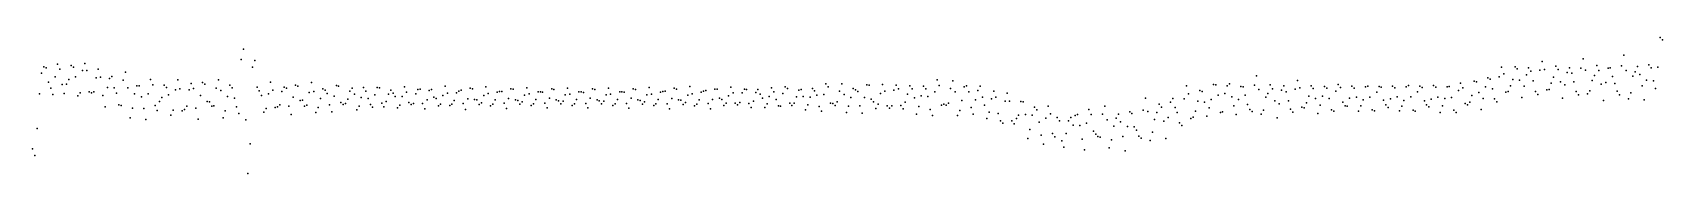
# Model space of a CAD drawing. Header units: metres. Extents: x 0 to 360, y -17 to 13.
import ezdxf

# ---------------------------------------------------------------- set-up
doc = ezdxf.new("R2010")
doc.units = ezdxf.units.M

msp = doc.modelspace()

# ---------------------------------------------------------------- linework, layer by layer
for p in [(359, 13.27), (359.5, 12.76), (5.5, 7.41), (11.5, 7.55), (46, 8.41), (46.5, 10.73), (49, 8.17), (333, 8.01), (342, 8.54), (351, 9.41), (356.5, 7.27), (2, 5.42), (2.5, 6.76), (3, 6.6), (5, 4.6), (6, 6.3), (8, 3.97), (8.5, 7.06), (9, 6.71), (9.5, 4.56), (11, 6), (12, 5.95), (14, 4.39), (14.5, 6.27), (15, 4.53), (17, 4.2), (17.5, 4.69), (20, 3.84), (20.5, 5.64), (26, 4.01), (32, 3.9), (41, 3.93), (48.5, 6.74), (199.5, 3.95), (203, 3.73), (270, 4.81), (279, 3.78), (318, 3.61), (321, 4.37), (321.5, 4.03), (323.5, 4.6), (324, 6.73), (324.5, 5.27), (326.5, 3.97), (327, 6.77), (327.5, 6.38), (328, 3.82), (329.5, 5.04), (330, 6.6), (330.5, 5.82), (331, 3.67), (332.5, 6.08), (333.5, 6.18), (335.5, 4.5), (336, 6.98), (336.5, 6.21), (338.5, 5.51), (339, 6.58), (339.5, 5.42), (341.5, 6.48), (342.5, 6.06), (344, 3.77), (344.5, 4.91), (345, 7.07), (345.5, 5.98), (347.5, 6.47), (348, 6.56), (348.5, 4.62), (350.5, 7.05), (351.5, 6.02), (353, 4.76), (353.5, 5.67), (354, 6.87), (354.5, 5.12), (356, 3.85), (357, 6.6), (357.5, 3.67), (358.5, 6.7), (1.5, 0.82), (3.5, 3.43), (4, 2.05), (4.5, 0.69), (6.5, 2.89), (7, 0.89), (7.5, 2.96), (10, 0.34), (10.5, 1.02), (12.5, 1.27), (13, 1.07), (13.5, 1.23), (15.5, 0.47), (16.5, 2.21), (18, 2.15), (18.5, 0.98), (21, 2.17), (22.5, 0.81), (23, 2.6), (23.5, 2.57), (24, 0.17), (25.5, 0.85), (26.5, 2.81), (29, 2.74), (29.5, 2.23), (30, 0.57), (31.5, 1.67), (32.5, 1.95), (34.5, 1.67), (35, 3.13), (35.5, 2.01), (37, 0.44), (37.5, 3.3), (38, 2.93), (40.5, 2.05), (41.5, 1.55), (43, 0.19), (43.5, 2.76), (44, 2.14), (49.5, 2.3), (50, 1.5), (50.5, 0.42), (52, 0.83), (52.5, 3.37), (53, 1.65), (55, 1.35), (55.5, 2.32), (56, 2.04), (57.5, 0.05), (58, 2.71), (58.5, 2.53), (61, 1.13), (61.5, 3.35), (62, 1.35), (64, 1.96), (64.5, 1.62), (65, 0.86), (66.5, 0.29), (67, 2.69), (67.5, 2.48), (70, 1.39), (70.5, 2.04), (71, 0.73), (72.5, 0.04), (73, 2.21), (73.5, 1.37), (75.5, 0.6), (76, 2.19), (76.5, 2.15), (78.5, 0.72), (79, 1.61), (79.5, 0.94), (80, 0.22), (81.5, 0.26), (82, 2.4), (82.5, 1.16), (84.5, 0.84), (85, 1.76), (85.5, 1.88), (87.5, 1.59), (88, 1.77), (88.5, 0.05), (90.5, 0.43), (91, 2.54), (91.5, 0.98), (93.5, 1.05), (94, 1.41), (94.5, 1.65), (96.5, 2.07), (97, 1.91), (99.5, 0.47), (100, 2.34), (100.5, 0.9), (102.5, 1.18), (103, 1.3), (103.5, 1.33), (105.5, 1.96), (106, 1.84), (108.5, 0.54), (109, 2.13), (109.5, 0.79), (111.5, 1.23), (112, 1.27), (112.5, 1.18), (114.5, 1.9), (115, 1.8), (117.5, 0.58), (118, 2.04), (118.5, 0.73), (120.5, 1.25), (121, 1.27), (121.5, 1.14), (123.5, 1.9), (124, 1.78), (126.5, 0.59), (127, 2.06), (127.5, 0.71), (129.5, 1.24), (130, 1.29), (130.5, 1.2), (132.5, 1.95), (133, 1.79), (135.5, 0.58), (136, 2.19), (136.5, 0.73), (138.5, 1.2), (139, 1.35), (139.5, 1.38), (141.5, 2.06), (142, 1.82), (144.5, 0.54), (145, 2.44), (145.5, 0.83), (147.5, 1.2), (148, 1.44), (148.5, 1.54), (150.5, 1.84), (151, 1.86), (153.5, 0.38), (154, 2.31), (154.5, 1.02), (156.5, 1.07), (157, 1.84), (157.5, 1.74), (159.5, 1.09), (160, 1.75), (160.5, 0.71), (162.5, 0.23), (163, 2.16), (163.5, 1.23), (165.5, 0.89), (166, 2.37), (166.5, 2.01), (168.5, 0.16), (169, 1.61), (169.5, 1.75), (170, 0.21), (171.5, 0.05), (172, 1.98), (172.5, 1.5), (173, 0.52), (174.5, 0.67), (175, 3.03), (175.5, 2.35), (178, 1.44), (178.5, 3.01), (179, 0.68), (181, 1.98), (181.5, 1.72), (182, 1.35), (184, 2.8), (184.5, 2.75), (187, 0.87), (187.5, 2.89), (188, 1.41), (190, 1.65), (190.5, 2.74), (191, 1.94), (193, 0.73), (193.5, 2.57), (194, 1.91), (196, 0.39), (196.5, 2.48), (197, 1.95), (197.5, 0.22), (199, 1.24), (200, 2.66), (202.5, 1.97), (203.5, 1.26), (205.5, 2.37), (206, 2.59), (206.5, 1.27), (208.5, 1.59), (209, 2.51), (209.5, 0.1), (212, 1.38), (212.5, 0.05), (215, 0.98), (254.5, 2.56), (255, 0.79), (257.5, 1.54), (258, 1.33), (260.5, 2.88), (261, 2.78), (261.5, 0.53), (263, 0.86), (263.5, 2.56), (264, 3.02), (264.5, 0.15), (266.5, 2.41), (267, 2.33), (267.5, 0.49), (269.5, 2.75), (270.5, 1.74), (272, 0.1), (272.5, 0.89), (273, 2.78), (273.5, 1.93), (275.5, 1.65), (276, 2.58), (276.5, 1.25), (278.5, 1.85), (279.5, 2.14), (281.5, 0.29), (282, 2.62), (282.5, 2.02), (284.5, 0.28), (285, 2.47), (285.5, 2.1), (287.5, 1.39), (288, 2.85), (288.5, 2.24), (291, 2.54), (291.5, 2.08), (292, 0.07), (294, 2.39), (294.5, 2.55), (295, 0.06), (296.5, 1.19), (297, 2.42), (297.5, 2.27), (300, 2.54), (300.5, 2.17), (301, 0.18), (303, 2.35), (303.5, 2.64), (304, 0.13), (305.5, 1.24), (306, 2.51), (306.5, 2.22), (309, 2.63), (309.5, 2.3), (310, 0.11), (312, 2.38), (312.5, 2.41), (314.5, 1.55), (315, 3.15), (315.5, 2.18), (317.5, 0.45), (318.5, 3.48), (319, 1.1), (320.5, 2.37), (322, 1.94), (325, 1.2), (325.5, 1.31), (326, 2.62), (328.5, 0.02), (329, 2.48), (331.5, 1.35), (332, 0.67), (334, 1.67), (334.5, 1.78), (335, 3.21), (337, 3.47), (338, 2.83), (340, 3.48), (340.5, 1.31), (341, 0.63), (343, 0.85), (343.5, 1.51), (346, 2.98), (347, 3.34), (349, 3.08), (349.5, 1.39), (350, 0.56), (352.5, 1.01), (355, 2.57), (358, 1.98), (16, -2.09), (19, -1.63), (19.5, -1.78), (22, -2.35), (24.5, -2.44), (27, -1.74), (27.5, -2.91), (28, -0.91), (28.5, -0.03), (31, -2.83), (33, -2.98), (33.5, -2.63), (34, -1.95), (36, -2.33), (38.5, -0.91), (39, -0.97), (39.5, -1.91), (40, -1.84), (42.5, -2.93), (44.5, -0.12), (45, -2.07), (45.5, -3.53), (51, -3.26), (51.5, -2.42), (53.5, -2.2), (54, -2.08), (54.5, -1.59), (56.5, -1.89), (59, -0.66), (59.5, -0.56), (60, -1.92), (60.5, -1.7), (62.5, -3.33), (63, -2.19), (63.5, -0.22), (65.5, -1.64), (66, -3.17), (68, -1.14), (68.5, -1.53), (69, -1.34), (69.5, -0.38), (71.5, -2.75), (72, -1.91), (74, -0.2), (74.5, -1.57), (75, -2.15), (77, -1.25), (77.5, -2.07), (78, -0.87), (80.5, -2.25), (81, -1.67), (83, -1.08), (83.5, -1.52), (84, -1.32), (86, -1.33), (86.5, -2.49), (87, -0.5), (89, -0.19), (89.5, -1.84), (90, -1.46), (92, -1.76), (92.5, -1.47), (93, -0.65), (95, -1.29), (95.5, -2.68), (96, -0.31), (97.5, -0.46), (98, -0.54), (98.5, -1.54), (99, -1.16), (101, -1.83), (101.5, -1.47), (102, -0.48), (104, -1.28), (104.5, -2.45), (105, -0.22), (106.5, -0.49), (107, -0.65), (107.5, -1.46), (108, -0.94), (110, -1.76), (110.5, -1.43), (111, -0.43), (113, -1.28), (113.5, -2.32), (114, -0.17), (115.5, -0.5), (116, -0.71), (116.5, -1.42), (117, -0.82), (119, -1.74), (119.5, -1.41), (120, -0.42), (122, -1.29), (122.5, -2.28), (123, -0.15), (124.5, -0.51), (125, -0.72), (125.5, -1.43), (126, -0.82), (128, -1.75), (128.5, -1.4), (129, -0.42), (131, -1.32), (131.5, -2.35), (132, -0.17), (133.5, -0.5), (134, -0.67), (134.5, -1.48), (135, -0.92), (137, -1.8), (137.5, -1.43), (138, -0.44), (140, -1.37), (140.5, -2.53), (141, -0.21), (142.5, -0.49), (143, -0.58), (143.5, -1.57), (144, -1.13), (146, -1.87), (146.5, -1.5), (147, -0.48), (149, -1.32), (149.5, -2.54), (150, -0.45), (151.5, -0.12), (152, -0.47), (152.5, -1.77), (153, -1.23), (155, -1.28), (155.5, -1.65), (156, -1.12), (158, -1.29), (158.5, -2.2), (159, -0.79), (161, -0.17), (161.5, -2.18), (162, -1.39), (164, -0.47), (164.5, -1.81), (165, -1.95), (167, -1.27), (167.5, -1.8), (168, -1.23), (170.5, -2.7), (171, -1.61), (173.5, -2.01), (174, -2.99), (176, -1.25), (176.5, -1.33), (177, -1.75), (177.5, -0.95), (179.5, -3.33), (180, -1.88), (180.5, -0.01), (182.5, -1.87), (183, -3.49), (183.5, -0.03), (185, -0.38), (185.5, -0.97), (186, -2.41), (186.5, -1.48), (188.5, -1.82), (189, -2.36), (189.5, -1.83), (191.5, -1.77), (192, -2.54), (192.5, -1), (194.5, -0.07), (195.5, -1.98), (198, -2.66), (200.5, -1.66), (201, -1.47), (201.5, -1.72), (202, -1.23), (204.5, -2.85), (205, -0.66), (207, -2.2), (208, -0.5), (210, -1.66), (211, -3.25), (211.5, -0.28), (213, -3.55), (214.5, -0.81), (215.5, -0.81), (218, -0.9), (218.5, -0.93), (221, -2.16), (221.5, -2.71), (224, -1.93), (224.5, -3.59), (233, -2.63), (236.5, -1.91), (242, -3.15), (242.5, -3.55), (245, -2.8), (245.5, -0.16), (246, -3.12), (248, -3.29), (248.5, -1.5), (249, -2.14), (251, -1.02), (251.5, -0.21), (252, -2.21), (252.5, -3.33), (254, -0.26), (256.5, -3.01), (257, -0.78), (258.5, -1.06), (259.5, -2.27), (260, -0.43), (262, -3.32), (262.5, -3.16), (265, -1.85), (266, -0.45), (268, -1.51), (268.5, -2.67), (269, -3.1), (271.5, -2.77), (274, -0.72), (275, -1.41), (277, -0.75), (277.5, -2.59), (278, -3.25), (280, -2.16), (280.5, -2.32), (281, -1.15), (283, -0.22), (283.5, -3.56), (284, -1.72), (286, -0.23), (286.5, -2.71), (287, -3.02), (289, -1.04), (289.5, -1.86), (290, -1.91), (290.5, -0.11), (292.5, -3.03), (293, -1.87), (293.5, -0.48), (295.5, -2.76), (296, -2.94), (298, -0.56), (298.5, -1.63), (299, -2.22), (299.5, -0.31), (301.5, -2.94), (302, -1.9), (302.5, -0.64), (304.5, -2.79), (305, -3.04), (307, -0.72), (307.5, -1.64), (308, -2.09), (308.5, -0.34), (310.5, -3.31), (311, -1.83), (311.5, -0.2), (313, -0.01), (313.5, -2.81), (314, -3.35), (316, -1.34), (316.5, -1.59), (317, -1.06), (319.5, -2.62), (320, -0.21), (322.5, -0.32), (323, -0.92), (337.5, -0.15), (346.5, -0.65), (352, -0.32), (355.5, -0.51), (1, -6.83), (21.5, -4.51), (25, -4.87), (30.5, -3.92), (36.5, -4.79), (42, -4.47), (47, -4.96), (57, -3.76), (195, -3.67), (198.5, -3.96), (204, -3.99), (207.5, -3.71), (210.5, -4.64), (213.5, -5.15), (214, -5.67), (216, -5.15), (216.5, -5.84), (217, -4.66), (217.5, -3.93), (219, -3.79), (220, -7.08), (220.5, -3.94), (222, -5.48), (223.5, -4.6), (226, -4.45), (226.5, -5.16), (228.5, -5.15), (229, -4.42), (229.5, -6.14), (230, -3.96), (230.5, -3.77), (231, -6.18), (232.5, -5.68), (233.5, -3.76), (236, -3.67), (237, -4.91), (238.5, -6.31), (239, -4.57), (239.5, -3.68), (240, -5.39), (241.5, -6.41), (243, -6.51), (247.5, -4.85), (249.5, -5.25), (250.5, -4.46), (253, -5.58), (253.5, -6.17), (255.5, -4.62), (256, -4.34), (259, -4.1), (265.5, -3.77), (271, -3.69), (274.5, -4.51), (48, -10.23), (219.5, -9.06), (222.5, -8.32), (223, -10.31), (225, -7.98), (225.5, -8.68), (227, -9.58), (228, -7.97), (231.5, -9.2), (234, -7.47), (234.5, -8.14), (235, -8.61), (235.5, -8.79), (238, -9.36), (240.5, -8.6), (243.5, -7.25), (244, -8.55), (244.5, -9.03), (246.5, -9.5), (247, -7.71), (250, -9.05), (0, -11.35), (0.5, -12.86), (227.5, -11.01), (232, -11.56), (237.5, -11.16), (241, -11.79), (47.5, -16.81)]:
    msp.add_point(p)

doc.saveas('drawing.dxf')
